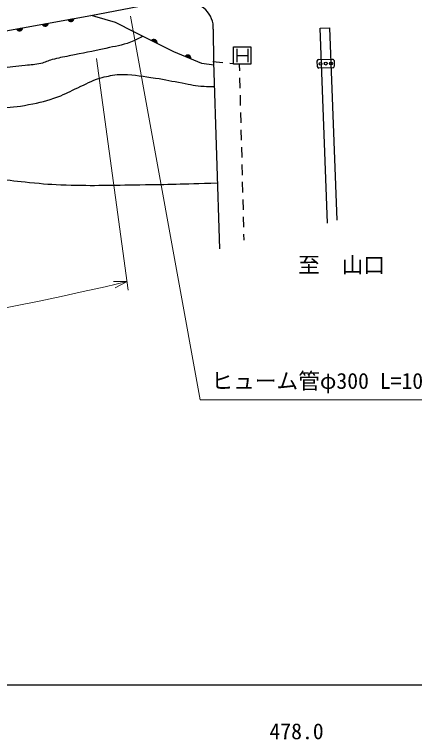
# Model space of a CAD drawing. Units: millimetres, scale not verified. Extents: x 40000 to 680000, y 20000 to 380000.
# Drawn here: x 513560 to 559564, y 198715 to 282128 of the extents above; entities that cross this region are included whole.
import ezdxf
from ezdxf.enums import TextEntityAlignment as Align

# ---------------------------------------------------------------- set-up
doc = ezdxf.new("R2010")
doc.units = ezdxf.units.MM
doc.header["$LTSCALE"] = 1000
for name, color, linetype, lineweight in [('M-BGD', 7, 'Continuous', 25), ('M-BMK-HTXT', 7, 'Continuous', 13), ('M-STR-HTXT', 7, 'Continuous', 13), ('M-STR-STRC', 7, 'Continuous', 25), ('M-TTL-BAND', 7, 'Continuous', 25)]:
    doc.layers.add(name, color=color, linetype=linetype, lineweight=lineweight)
doc.styles.add('ＭＳ ゴシック', font='')
doc.styles.get('ＭＳ ゴシック').set_extended_font_data('MS Gothic')

msp = doc.modelspace()

# ---------------------------------------------------------------- linework, layer by layer
at = {"layer": 'M-BGD'}
for p, q in [((522320, 282007), (529740, 283435)), ((536419, 280430), (536461, 276656)), ((549798, 280611), (550637, 258469)), ((537514, 276552), (536378, 276665)), ((536461, 276656), (537149, 255173)), ((539447, 276360), (538310, 276473)), ((539465, 275653), (539447, 276360)), ((539517, 273653), (539486, 274853)), ((539569, 271654), (539538, 272853)), ((539621, 269655), (539590, 270854)), ((539674, 267655), (539642, 268855)), ((539726, 265656), (539694, 266856)), ((539778, 263657), (539746, 264856)), ((539830, 261657), (539799, 262857)), ((539882, 259658), (539851, 260858)), ((539934, 257659), (539903, 258858)), ((539973, 256151), (539955, 256859))]:
    msp.add_line(p, q, dxfattribs=at)
for points in [[(434667, 270672), (446982, 270941), (453317, 271330), (459384, 271756), (466941, 272450), (476178, 273570), (484815, 274895), (496953, 277246), (508933, 279593), (522320, 282007)], [(536472, 276288), (535120, 276493), (531889, 277815), (527363, 280099), (525159, 281199), (522789, 281882), (522320, 282007)], [(549568, 258104), (548715, 280570), (549798, 280611)]]:
    msp.add_lwpolyline(points, dxfattribs=at)
for centre, radius, start, end in [((533553, 280601), 2872, 356.58674, 95.00471), ((517093, 281120), 354, 199.01982, 1.425), ((517093, 281120), 283, 201.24386, 359.20096), ((517093, 281120), 212, 204.99019, 355.45464), ((520045, 281652), 354, 199.01982, 1.425), ((520045, 281652), 283, 201.24386, 359.20096), ((520045, 281652), 212, 204.99019, 355.45464), ((520045, 281652), 142, 212.70192, 347.74291), ((520045, 281652), 100, 223.01958, 337.42524), ((514140, 280587), 354, 199.01982, 1.425), ((514140, 280587), 283, 201.24386, 359.20096), ((514140, 280587), 212, 204.99019, 355.45464), ((514140, 280587), 142, 212.70192, 347.74291), ((514140, 280587), 100, 223.01958, 337.42524), ((517093, 281120), 142, 212.70192, 347.74291), ((517093, 281120), 100, 223.01958, 337.42524), ((529602, 278909), 354, 342.01656, 144.42174), ((529602, 278909), 283, 344.2406, 142.1977), ((529602, 278909), 212, 347.98692, 138.45137), ((529602, 278909), 142, 355.69865, 130.73964), ((529602, 278909), 100, 6.01631, 120.42198), ((533484, 277104), 354, 346.54194, 148.94712), ((533484, 277104), 283, 348.76598, 146.72308), ((533484, 277104), 212, 352.5123, 142.97675), ((533484, 277104), 142, 0.22403, 135.26502), ((533484, 277104), 100, 10.5417, 124.94736)]:
    msp.add_arc(centre, radius, start, end, dxfattribs=at)
for points, knots in [([(528316, 279618), (527681, 279273), (527463, 279182), (526894, 278952), (525840, 278528), (525183, 278488), (524076, 278232), (522440, 277854), (521508, 277715), (519865, 277367), (519088, 277203), (518645, 277145), (517880, 276935), (517363, 276793), (517105, 276607), (516583, 276487), (515901, 276329), (515501, 276342), (514805, 276262), (513690, 276135), (513066, 276059), (511947, 275958), (510092, 275792), (509053, 275687), (507192, 275606), (505861, 275548), (505112, 275654), (503782, 275590), (502508, 275529), (501804, 275383), (500539, 275222), (499631, 275106), (499120, 275057), (498218, 274902), (496505, 274606), (495569, 274317), (493863, 273989), (491268, 273490), (489813, 273219), (487210, 272772), (483180, 272080), (480904, 271800), (476874, 271107), (473868, 270589), (472209, 270154), (469197, 269666), (468705, 269586), (468427, 269554), (467932, 269490), (467383, 269418), (467076, 269370), (466523, 269330), (465899, 269284), (465547, 269287), (464922, 269250), (463204, 269146), (462246, 269023), (460527, 268945), (459346, 268892), (458681, 269007), (457501, 268945), (455986, 268866), (455146, 268717), (453634, 268593), (452328, 268486), (451592, 268474), (450288, 268353), (448971, 268230), (448239, 268117), (446925, 267969), (445453, 267803), (444628, 267705), (443155, 267552), (442386, 267472), (441958, 267389), (441185, 267360), (440554, 267337), (440199, 267361), (439568, 267392), (438511, 267444), (437924, 267548), (436870, 267648), (436282, 267704), (435948, 267699), (435365, 267792), (434685, 267901), (434442, 267980), (433654, 268213)], [0, 0, 0, 0, 1, 1, 1, 2, 2, 2, 3, 3, 3, 4, 4, 4, 5, 5, 5, 6, 6, 6, 7, 7, 7, 8, 8, 8, 9, 9, 9, 10, 10, 10, 11, 11, 11, 12, 12, 12, 13, 13, 13, 14, 14, 14, 15, 15, 15, 16, 16, 16, 17, 17, 17, 18, 18, 18, 19, 19, 19, 20, 20, 20, 21, 21, 21, 22, 22, 22, 23, 23, 23, 24, 24, 24, 25, 25, 25, 26, 26, 26, 27, 27, 27, 28, 28, 28, 29, 29, 29, 29]), ([(434819, 265292), (436893, 265452), (437434, 265490), (439112, 265587), (441221, 265708), (442407, 265675), (444516, 265811), (446358, 265930), (447384, 266075), (449225, 266221), (450750, 266343), (451603, 266453), (453132, 266510), (454388, 266556), (455094, 266448), (456350, 266494), (458351, 266567), (459469, 266671), (461466, 266814), (462498, 266888), (463076, 266930), (464107, 267022), (465128, 267112), (465700, 267158), (466717, 267278), (469051, 267553), (470352, 267754), (472682, 268063), (473857, 268219), (474518, 268289), (475692, 268463), (478994, 268953), (480847, 269211), (484138, 269776), (485497, 270009), (486253, 270167), (487612, 270400), (489628, 270746), (490775, 270836), (492784, 271217), (494567, 271555), (495528, 271928), (497315, 272242), (498208, 272398), (498715, 272478), (499621, 272498), (501330, 272535), (502273, 272208), (503976, 272049), (505738, 271886), (506728, 271831), (508491, 271681), (509750, 271575), (510450, 271374), (511713, 271397), (513073, 271421), (513840, 271506), (515176, 271761), (516517, 272017), (517268, 272200), (518552, 272664), (519476, 272997), (519944, 273305), (520842, 273705), (521819, 274140), (522329, 274493), (523355, 274793), (524128, 275020), (524575, 275104), (525373, 275210), (525633, 275244), (525783, 275232), (526045, 275226), (527508, 275191), (528319, 275011), (529768, 274809), (530983, 274641), (531649, 274456), (532858, 274249), (533831, 274083), (534370, 273915), (535356, 273865), (535822, 273841), (535993, 273831), (536551, 273848)], [0, 0, 0, 0, 1, 1, 1, 2, 2, 2, 3, 3, 3, 4, 4, 4, 5, 5, 5, 6, 6, 6, 7, 7, 7, 8, 8, 8, 9, 9, 9, 10, 10, 10, 11, 11, 11, 12, 12, 12, 13, 13, 13, 14, 14, 14, 15, 15, 15, 16, 16, 16, 17, 17, 17, 18, 18, 18, 19, 19, 19, 20, 20, 20, 21, 21, 21, 22, 22, 22, 23, 23, 23, 24, 24, 24, 25, 25, 25, 26, 26, 26, 27, 27, 27, 28, 28, 28, 28]), ([(435486, 263621), (439441, 263898), (440440, 263967), (443614, 264206), (446453, 264420), (448040, 264582), (450881, 264774), (452562, 264888), (453509, 264887), (455188, 265031), (456375, 265132), (457030, 265274), (458209, 265447), (458751, 265526), (459054, 265579), (459596, 265660), (460757, 265835), (461404, 265958), (462569, 266098), (464292, 266305), (465259, 266410), (466988, 266546), (468710, 266682), (469677, 266715), (471402, 266802), (472352, 266851), (472886, 266836), (473836, 266899), (476367, 267066), (477774, 267343), (480310, 267422), (481905, 267471), (482804, 267416), (484392, 267261), (485768, 267128), (486527, 266959), (487894, 266749), (489445, 266511), (490312, 266369), (491859, 266109), (493258, 265873), (494034, 265693), (495435, 265468), (497920, 265070), (499320, 264904), (501813, 264561), (504444, 264199), (505920, 264018), (508554, 263675), (511178, 263333), (512638, 263058), (515273, 262810), (516916, 262656), (517838, 262564), (519487, 262517), (522807, 262421), (524670, 262501), (527991, 262545), (531474, 262590), (532589, 262626), (536906, 262757)], [0, 0, 0, 0, 1, 1, 1, 2, 2, 2, 3, 3, 3, 4, 4, 4, 5, 5, 5, 6, 6, 6, 7, 7, 7, 8, 8, 8, 9, 9, 9, 10, 10, 10, 11, 11, 11, 12, 12, 12, 13, 13, 13, 14, 14, 14, 15, 15, 15, 16, 16, 16, 17, 17, 17, 18, 18, 18, 19, 19, 19, 20, 20, 20, 20])]:
    msp.add_open_spline(points, degree=3, knots=knots, dxfattribs=at)
at = {"layer": 'M-STR-HTXT'}
for p, q in [((522997, 277053), (526644, 250401)), ((526508, 251392), (524962, 251417)), ((526508, 251392), (525133, 250686))]:
    msp.add_line(p, q, dxfattribs=at)
msp.add_lwpolyline([(526889, 281954), (534914, 237798), (563740, 237798)], dxfattribs=at)
msp.add_arc((425509, 684564), 444790, 272.45696, 283.12475, dxfattribs=at)
at = {"layer": 'M-STR-STRC'}
for p, q in [((538757, 276410), (538757, 278410)), ((538757, 278410), (540757, 278410)), ((539132, 278160), (539132, 276660)), ((540382, 278160), (540382, 276660)), ((540757, 278410), (540757, 276410)), ((539132, 277410), (540382, 277410)), ((548540, 276948), (550139, 277001)), ((540757, 276410), (538757, 276410)), ((548347, 276742), (548367, 276142)), ((550366, 276208), (550346, 276807)), ((550172, 276001), (548573, 275949))]:
    msp.add_line(p, q, dxfattribs=at)
for centre in [(548757, 276455), (549356, 276475), (549956, 276494)]:
    msp.add_circle(centre, 167, dxfattribs=at)
for centre, radius, start, end in [((548639, 276662), 302, 109.00628, 164.75507), ((550046, 276694), 320, 20.67726, 73.08409), ((548658, 276247), 310, 199.70011, 254.06124), ((550061, 276299), 318, 290.45091, 343.31045)]:
    msp.add_arc(centre, radius, start, end, dxfattribs=at)
at = {"layer": 'M-TTL-BAND'}
msp.add_line((40000, 205000), (579000, 205000), dxfattribs=at)

# ---------------------------------------------------------------- texts
at = {"layer": 'M-BMK-HTXT', "style": 'ＭＳ ゴシック'}
msp.add_text('至\u3000山口', height=1833, dxfattribs=at).set_placement((551184, 253320), align=Align.MIDDLE_CENTER)
at = {"layer": 'M-STR-HTXT', "style": 'ＭＳ ゴシック'}
msp.add_text('ヒューム管φ300 L=10.7', height=1833, dxfattribs=at).set_placement((549618, 239974), align=Align.MIDDLE_CENTER)
at = {"layer": 'M-TTL-BAND', "style": 'ＭＳ ゴシック'}
msp.add_text('478.0', height=1833, dxfattribs=at).set_placement((546000, 198195), align=Align.BOTTOM_CENTER)

doc.saveas('drawing.dxf')
